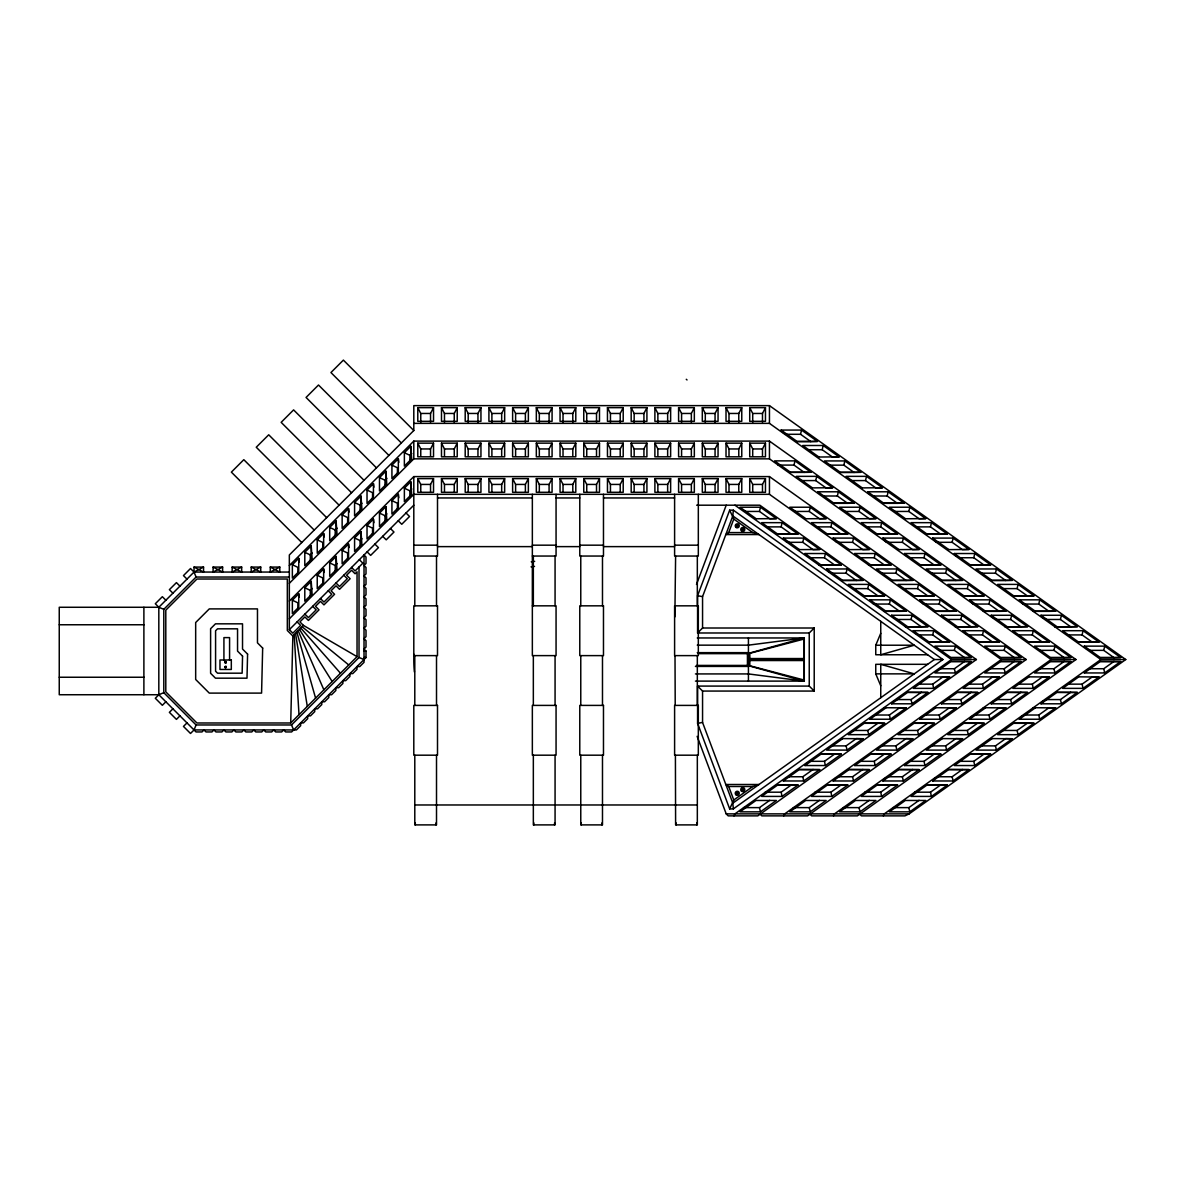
<?xml version="1.0" encoding="UTF-8"?>
<svg xmlns="http://www.w3.org/2000/svg" width="1185" height="1185" viewBox="0 0 1185 1185"><rect width="100%" height="100%" fill="white"/><g stroke="black" fill="none" stroke-linecap="round" stroke-linejoin="round"><path stroke-width="1.5" d="M290.71 722.983L292.858 636.004L303.449 625.413L357.04 656.653L290.71 722.983L196.917 722.983L165.796 691.862L165.796 610.142L196.917 579.021L287.333 579.021L287.333 630.494L292.858 636.004M697.58 632.983L702.557 628.006L702.557 596.618L732.819 515.934L733.337 510.172L729.664 510.172L697.58 595.714L697.58 632.983L809.237 632.983L814.213 628.006L814.213 691.062L702.557 691.062L697.58 686.085L697.58 723.354L729.664 808.896L733.337 808.896L942.919 659.541L733.337 510.172M760.429 507.224L776.382 518.6L769.732 518.763L759.481 511.446L760.429 507.224L740.018 507.224L755.971 518.6M801.504 430.066L817.457 441.427L810.807 441.59L800.556 434.288L801.504 430.066L781.093 430.066L783.448 432.88M810.91 472.252L804.26 472.4L794.009 465.098L794.957 460.876L774.546 460.876L790.499 472.252L810.91 472.252L794.957 460.876M798.038 534.035L791.387 534.198L781.137 526.881L782.085 522.659L761.674 522.659L777.627 534.035L798.038 534.035L782.085 522.659M823.16 445.501L839.113 456.862L832.462 457.025L822.212 449.722L823.16 445.501L802.749 445.501L818.702 456.862M816.687 476.355L832.64 487.731L825.989 487.894L815.739 480.577L816.687 476.355L796.276 476.355L812.229 487.731M810.214 507.224L826.167 518.6L819.516 518.763L809.266 511.446L810.214 507.224L789.803 507.224L805.756 518.6M803.741 538.094L819.694 549.47L813.043 549.633L802.793 542.315L803.741 538.094L783.329 538.094L786.855 542.315M860.769 472.297L854.118 472.459L843.868 465.157L844.816 460.935L824.404 460.935L840.358 472.297L860.769 472.297L844.816 460.935M838.343 491.79L854.296 503.166L847.645 503.329L837.395 496.011L838.343 491.79L817.931 491.79L820.287 494.604M847.823 534.035L841.172 534.198L830.922 526.881L831.87 522.659L811.458 522.659L827.411 534.035L847.823 534.035L831.87 522.659M825.397 553.528L841.35 564.904L834.699 565.067L824.449 557.75L825.397 553.528L804.985 553.528L807.34 556.343M866.472 476.355L882.425 487.731L875.774 487.894L865.524 480.577L866.472 476.355L846.06 476.355L862.013 487.731M859.999 507.224L875.952 518.6L869.301 518.763L859.051 511.446L859.999 507.224L839.587 507.224L855.54 518.6M853.526 538.094L869.479 549.47L862.828 549.633L852.578 542.315L853.526 538.094L833.114 538.094L836.654 542.315M847.053 568.963L863.006 580.339L856.355 580.502L846.105 573.184L847.053 568.963L826.641 568.963L828.996 571.777M888.128 491.79L904.081 503.166L897.43 503.329L887.18 496.011L888.128 491.79L867.716 491.79L870.071 494.604M897.608 534.035L890.957 534.198L880.707 526.881L881.655 522.659L861.243 522.659L877.196 534.035L897.608 534.035L881.655 522.659M875.182 553.528L891.135 564.904L884.484 565.067L874.234 557.75L875.182 553.528L854.77 553.528L857.125 556.343M884.662 595.774L878.011 595.922L867.761 588.619L868.709 584.398L848.297 584.398L864.25 595.774L884.662 595.774L868.709 584.398M909.784 507.224L925.737 518.6L919.086 518.763L908.836 511.446L909.784 507.224L889.372 507.224L905.325 518.6M903.311 538.094L919.264 549.47L912.613 549.633L902.363 542.315L903.311 538.094L882.899 538.094L886.439 542.315M912.805 580.339L906.14 580.502L895.89 573.184L896.838 568.963L876.426 568.963L892.394 580.339L912.805 580.339L896.838 568.963M890.365 599.832L906.332 611.208L899.667 611.356L889.417 604.054L890.365 599.832L869.953 599.832L873.493 604.054M947.393 534.035L940.742 534.198L930.492 526.881L931.44 522.659L911.028 522.659L926.996 534.035L947.393 534.035L931.44 522.659M924.967 553.528L940.934 564.904L934.269 565.067L924.019 557.75L924.967 553.528L904.555 553.528L906.91 556.343M934.461 595.774L927.796 595.922L917.546 588.619L918.494 584.398L898.082 584.398L914.05 595.774L934.461 595.774L918.494 584.398M912.02 615.267L927.988 626.643L921.337 626.791L911.072 619.488L912.02 615.267L891.609 615.267L893.964 618.081M953.096 538.094L969.063 549.47L962.398 549.633L952.147 542.315L953.096 538.094L932.684 538.094L936.224 542.315M962.59 580.339L955.939 580.502L945.674 573.184L946.622 568.963L926.211 568.963L942.179 580.339L962.59 580.339L946.622 568.963M940.164 599.832L956.117 611.208L949.466 611.356L939.201 604.054L940.164 599.832L919.753 599.832L923.278 604.054M933.691 630.701L949.644 642.077L942.993 642.226L932.728 634.923L933.691 630.701L913.279 630.701L915.635 633.516M974.766 553.528L990.719 564.904L984.068 565.067L973.803 557.75L974.766 553.528L954.355 553.528L956.695 556.343M984.246 595.774L977.595 595.922L967.33 588.619L968.293 584.398L947.881 584.398L963.835 595.774L984.246 595.774L968.293 584.398M961.82 615.267L977.773 626.643L971.122 626.791L960.857 619.488L961.82 615.267L941.408 615.267L943.764 618.081M971.3 657.512L964.649 657.66L954.384 650.358L955.347 646.136L934.935 646.136L950.888 657.512L971.3 657.512L955.347 646.136M1012.375 580.339L1005.724 580.502L995.459 573.184L996.422 568.963L976.01 568.963L991.963 580.339L1012.375 580.339L996.422 568.963M989.949 599.832L1005.902 611.208L999.251 611.356L988.986 604.054L989.949 599.832L969.537 599.832L973.063 604.054M983.476 630.701L999.429 642.077L992.778 642.226L982.513 634.923L983.476 630.701L963.064 630.701L965.419 633.516M1034.031 595.774L1027.38 595.922L1017.115 588.619L1018.078 584.398L997.666 584.398L1013.619 595.774L1034.031 595.774L1018.078 584.398M1011.605 615.267L1027.558 626.643L1020.907 626.791L1010.657 619.488L1011.605 615.267L991.193 615.267L993.548 618.081M1021.085 657.512L1014.434 657.66L1004.184 650.358L1005.132 646.136L984.72 646.136L1000.673 657.512L1021.085 657.512L1005.132 646.136M1039.734 599.832L1055.687 611.208L1049.036 611.356L1038.786 604.054L1039.734 599.832L1019.322 599.832L1022.848 604.054M1033.261 630.701L1049.214 642.077L1042.563 642.226L1032.313 634.923L1033.261 630.701L1012.849 630.701L1015.204 633.516M1061.39 615.267L1077.343 626.643L1070.692 626.791L1060.442 619.488L1061.39 615.267L1040.978 615.267L1043.333 618.081M1070.87 657.512L1064.219 657.66L1053.969 650.358L1054.917 646.136L1034.505 646.136L1050.458 657.512L1070.87 657.512L1054.917 646.136M1098.999 642.077L1092.348 642.226L1082.098 634.923L1083.046 630.701L1062.634 630.701L1078.587 642.077L1098.999 642.077L1083.046 630.701M1104.701 646.136L1120.654 657.512L1114.004 657.66L1103.753 650.358L1104.701 646.136L1084.29 646.136L1086.645 648.95M729.664 808.896L733.782 800.023L752.756 786.499L758.992 784.5L725.827 784.5L728.701 786.499L752.756 786.499M696.484 584.472L726.212 505.195M728.701 532.583L752.756 532.583L758.992 534.568L725.827 534.568L728.701 532.583L733.782 519.06L729.664 510.172M186.993 722.909L183.468 726.42L190.504 733.471L194.029 729.945L196.088 724.968L291.54 724.968L359.025 657.482L359.025 567.008M927.633 654.757L875.759 654.757L875.759 645.218L880.751 633.279M733.989 815.872L734.922 813.873L951.496 659.541L976.396 659.541L757.822 815.872L728.197 815.872L726.212 813.873L697.135 736.329M783.774 815.872L784.707 813.873L1001.281 659.541L1026.18 659.541L807.607 815.872L761.807 815.872L759.822 813.873M833.559 815.872L834.492 813.873L1051.065 659.541L1075.965 659.541L857.392 815.872L811.592 815.872L809.607 813.873M883.358 815.872L884.277 813.873L1100.85 659.541L1125.75 659.541L909.176 813.873L904.925 815.872L861.376 815.872L859.392 813.873M697.269 637.96L804.26 637.96L804.26 681.108L695.432 681.108M430.54 422.319L430.54 413.461L433.532 407.655L417.787 407.655L417.787 421.327L433.532 421.327L433.532 407.655M430.54 456.032L430.54 448.952L433.532 443.146L417.787 443.146L417.787 456.817L433.532 456.817L433.532 443.146M454.255 422.319L454.255 413.461L457.232 407.655L441.487 407.655L441.487 421.327L457.232 421.327L457.232 407.655M430.54 491.508L430.54 484.428L433.532 478.621L417.787 478.621L417.787 492.293L433.532 492.293L433.532 478.621M454.255 456.032L454.255 448.952L457.232 443.146L441.487 443.146L441.487 456.817L457.232 456.817L457.232 443.146M477.955 422.319L477.955 413.461L480.947 407.655L465.201 407.655L465.201 421.327L480.947 421.327L480.947 407.655M454.255 491.508L454.255 484.428L457.232 478.621L441.487 478.621L441.487 492.293L457.232 492.293L457.232 478.621M477.955 456.032L477.955 448.952L480.947 443.146L465.201 443.146L465.201 456.817L480.947 456.817L480.947 443.146M501.67 422.319L501.67 413.461L504.662 407.655L488.916 407.655L488.916 421.327L504.662 421.327L504.662 407.655M477.955 491.508L477.955 484.428L480.947 478.621L465.201 478.621L465.201 492.293L480.947 492.293L480.947 478.621M501.67 456.032L501.67 448.952L504.662 443.146L488.916 443.146L488.916 456.817L504.662 456.817L504.662 443.146M525.385 422.319L525.385 413.461L528.362 407.655L512.616 407.655L512.616 421.327L528.362 421.327L528.362 407.655M501.67 491.508L501.67 484.428L504.662 478.621L488.916 478.621L488.916 492.293L504.662 492.293L504.662 478.621M525.385 456.032L525.385 448.952L528.362 443.146L512.616 443.146L512.616 456.817L528.362 456.817L528.362 443.146M549.085 422.319L549.085 413.461L552.077 407.655L536.331 407.655L536.331 421.327L552.077 421.327L552.077 407.655M525.385 491.508L525.385 484.428L528.362 478.621L512.616 478.621L512.616 492.293L528.362 492.293L528.362 478.621M549.085 456.032L549.085 448.952L552.077 443.146L536.331 443.146L536.331 456.817L552.077 456.817L552.077 443.146M572.799 422.319L572.799 413.461L575.792 407.655L560.046 407.655L560.046 421.327L575.792 421.327L575.792 407.655M549.085 491.508L549.085 484.428L552.077 478.621L536.331 478.621L536.331 492.293L552.077 492.293L552.077 478.621M572.799 456.032L572.799 448.952L575.792 443.146L560.046 443.146L560.046 456.817L575.792 456.817L575.792 443.146M596.514 422.319L596.514 413.461L599.491 407.655L583.761 407.655L583.761 421.327L599.491 421.327L599.491 407.655M572.799 491.508L572.799 484.428L575.792 478.621L560.046 478.621L560.046 492.293L575.792 492.293L575.792 478.621M596.514 456.032L596.514 448.952L599.491 443.146L583.761 443.146L583.761 456.817L599.491 456.817L599.491 443.146M620.214 422.319L620.214 413.461L623.206 407.655L607.461 407.655L607.461 421.327L623.206 421.327L623.206 407.655M596.514 491.508L596.514 484.428L599.491 478.621L583.761 478.621L583.761 492.293L599.491 492.293L599.491 478.621M620.214 456.032L620.214 448.952L623.206 443.146L607.461 443.146L607.461 456.817L623.206 456.817L623.206 443.146M643.929 422.319L643.929 413.461L646.921 407.655L631.175 407.655L631.175 421.327L646.921 421.327L646.921 407.655M620.214 491.508L620.214 484.428L623.206 478.621L607.461 478.621L607.461 492.293L623.206 492.293L623.206 478.621M643.929 456.032L643.929 448.952L646.921 443.146L631.175 443.146L631.175 456.817L646.921 456.817L646.921 443.146M667.644 422.319L667.644 413.461L670.636 407.655L654.89 407.655L654.89 421.327L670.636 421.327L670.636 407.655M643.929 491.508L643.929 484.428L646.921 478.621L631.175 478.621L631.175 492.293L646.921 492.293L646.921 478.621M667.644 456.032L667.644 448.952L670.636 443.146L654.89 443.146L654.89 456.817L670.636 456.817L670.636 443.146M691.359 422.319L691.359 413.461L694.336 407.655L678.59 407.655L678.59 421.327L694.336 421.327L694.336 407.655M667.644 491.508L667.644 484.428L670.636 478.621L654.89 478.621L654.89 492.293L670.636 492.293L670.636 478.621M691.359 456.032L691.359 448.952L694.336 443.146L678.59 443.146L678.59 456.817L694.336 456.817L694.336 443.146M715.059 422.319L715.059 413.461L718.051 407.655L702.305 407.655L702.305 421.327L718.051 421.327L718.051 407.655M691.359 491.508L691.359 484.428L694.336 478.621L678.59 478.621L678.59 492.293L694.336 492.293L694.336 478.621M715.059 456.032L715.059 448.952L718.051 443.146L702.305 443.146L702.305 456.817L718.051 456.817L718.051 443.146M738.773 422.319L738.773 413.461L741.766 407.655L726.02 407.655L726.02 421.327L741.766 421.327L741.766 407.655M715.059 491.508L715.059 484.428L718.051 478.621L702.305 478.621L702.305 492.293L718.051 492.293L718.051 478.621M738.773 456.032L738.773 448.952L741.766 443.146L726.02 443.146L726.02 456.817L741.766 456.817L741.766 443.146M762.488 422.319L762.488 413.461L765.466 407.655L749.72 407.655L749.72 421.327L765.466 421.327L765.466 407.655M738.773 491.508L738.773 484.428L741.766 478.621L726.02 478.621L726.02 492.293L741.766 492.293L741.766 478.621M762.488 456.032L762.488 448.952L765.466 443.146L749.72 443.146L749.72 456.817L765.466 456.817L765.466 443.146M762.488 491.508L762.488 484.428L765.466 478.621L749.72 478.621L749.72 492.293L765.466 492.293L765.466 478.621M798.883 769.45L819.694 769.613L803.741 780.974L783.329 780.974L785.685 778.16M820.538 754.015L841.35 754.178L825.397 765.54L804.985 765.54L807.34 762.725M875.256 715.014L889.417 715.014L899.667 707.712L906.332 707.875L890.365 719.236L869.953 719.236L872.308 716.421M907.177 692.277L927.988 692.44L912.02 703.801L891.609 703.801L893.964 700.987M848.667 769.45L869.479 769.613L853.526 780.974L833.114 780.974L835.469 778.16M870.323 754.015L891.135 754.178L875.182 765.54L854.77 765.54L857.125 762.725M925.041 715.014L939.201 715.014L949.466 707.712L956.117 707.875L940.164 719.236L919.753 719.236L922.093 716.421M956.962 692.277L977.773 692.44L961.82 703.801L941.408 703.801L943.764 700.987M898.452 769.45L919.264 769.613L903.311 780.974L882.899 780.974L885.254 778.16M920.123 754.015L940.934 754.178L924.967 765.54L904.555 765.54L906.91 762.725M974.84 715.014L988.986 715.014L999.251 707.712L1005.902 707.875L989.949 719.236L969.537 719.236L971.893 716.421M1006.746 692.277L1027.558 692.44L1011.605 703.801L991.193 703.801L993.548 700.987M948.252 769.45L969.063 769.613L953.096 780.974L932.684 780.974L935.039 778.16M1024.625 715.014L1038.786 715.014L1049.036 707.712L1055.687 707.875L1039.734 719.236L1019.322 719.236L1021.677 716.421M1056.531 692.277L1077.343 692.44L1061.39 703.801L1040.978 703.801L1043.333 700.987M1099.843 661.408L1120.654 661.571L1104.701 672.947L1084.29 672.947L1086.645 670.132M196.088 577.036L163.797 609.327L163.797 692.677L158.82 694.736L59.25 694.736L59.25 607.268L158.82 607.268L194.029 572.059L203.553 567.082L203.553 572.059L194.029 567.082L194.029 572.059L196.088 577.036L289.333 577.036M1125.75 659.541L769.45 405.625L413.802 405.625L413.802 430.525L289.333 554.98L289.333 629.665L292.858 633.19L300.635 625.413L297.109 621.888M165.87 600.217L162.345 596.707L155.309 603.743L158.82 607.268L158.82 694.736L155.309 698.261L162.345 705.297L165.87 701.787M289.333 565.571L413.802 441.101L769.45 441.101L1075.965 659.541M298.753 558.328L298.753 571.703L292.354 578.117L292.354 564.727L298.753 558.328L299.242 561.897M311.211 545.885L311.211 559.261L304.797 565.66L304.797 552.284L311.211 545.885L312.188 559.764M323.653 533.428L323.653 546.818L317.239 553.217L317.239 539.842L323.653 533.428L324.142 537.012M336.096 520.985L336.096 534.361L329.697 540.775L329.697 527.399L336.096 520.985L337.073 534.865M348.538 508.543L348.538 521.918L342.139 528.317L342.139 514.942L348.538 508.543L349.042 512.113M360.995 496.085L360.995 509.476L354.582 515.875L354.582 502.499L360.995 496.085L361.973 509.98M373.438 483.643L373.438 497.019L367.024 503.432L367.024 490.057L373.438 483.643L373.927 487.213M385.88 471.2L385.88 484.576L379.481 490.99L379.481 477.599L385.88 471.2L386.858 485.08M398.338 458.758L398.338 472.134L391.924 478.533L391.924 465.157L398.338 458.758L398.827 462.328M410.78 446.301L410.78 459.691L404.366 466.09L404.366 452.714L410.78 446.301L411.758 460.195M310.307 561.646L310.307 554.906L312.188 553.025M335.207 536.746L335.207 530.006L337.073 528.14M360.092 511.861L360.092 505.121L361.973 503.24M384.992 486.961L384.992 480.221L386.858 478.34M409.877 462.061L409.877 455.336L411.758 453.455M289.333 583.316L413.802 458.847L769.45 458.847L1051.065 659.541M172.906 708.823L169.381 712.348L176.432 719.384L179.942 715.858M289.333 601.047L413.802 476.592L769.45 476.592L1026.18 659.541M298.753 593.803L298.753 607.179L292.354 613.593L292.354 600.217L298.753 593.803L299.242 597.373M311.211 581.361L311.211 594.737L304.797 601.15L304.797 587.76L311.211 581.361L312.188 595.24M323.653 568.918L323.653 582.294L317.239 588.693L317.239 575.317L323.653 568.918L324.142 572.488M336.096 556.461L336.096 569.852L329.697 576.251L329.697 562.875L336.096 556.461L337.073 570.355M348.538 544.019L348.538 557.394L342.139 563.808L342.139 550.433L348.538 544.019L349.042 547.588M360.995 531.576L360.995 544.952L354.582 551.351L354.582 537.975L360.995 531.576L361.973 545.456M373.438 519.134L373.438 532.509L367.024 538.908L367.024 525.533L373.438 519.134L373.927 522.703M385.88 506.676L385.88 520.052L379.481 526.466L379.481 513.09L385.88 506.676L386.858 520.57M398.338 494.234L398.338 507.61L391.924 514.023L391.924 500.633L398.338 494.234L398.827 497.804M410.78 481.791L410.78 495.167L404.366 501.566L404.366 488.19L410.78 481.791L411.758 495.671M310.307 597.121L310.307 590.382L312.188 588.501M335.207 572.222L335.207 565.497L337.073 563.616M360.092 547.337L360.092 540.597L361.973 538.716M384.992 522.437L384.992 515.697L386.858 513.831M409.877 497.552L409.877 490.812L411.758 488.931M289.333 618.792L413.802 494.323L769.45 494.323L1001.281 659.541M289.333 629.665L413.802 505.195M194.029 729.945L296.413 729.945L300.649 725.724L300.649 722.909L303.464 722.909L307.685 718.688L307.685 715.858L310.5 715.858L314.721 711.637L314.721 708.823L317.536 708.823L321.772 704.601L321.772 701.787L324.586 701.787L328.808 697.565L328.808 694.736L331.622 694.736L335.844 690.514L335.844 687.7L338.658 687.7L342.895 683.478L342.895 680.664L345.709 680.664L349.93 676.442L349.93 673.613L352.745 673.613L356.966 669.392L356.966 666.577L359.781 666.577L364.017 662.356L364.017 554.98L366.002 556.98L366.002 563.453L364.017 565.438L366.002 567.437L366.002 573.91L364.017 575.895L366.002 577.88L366.002 584.353L364.017 586.353L366.002 588.338L366.002 594.811L364.017 596.81L366.002 598.795L366.002 605.268L364.017 607.268L366.002 609.253L366.002 615.726L364.017 617.711L366.002 619.711L366.002 626.184L364.017 628.168L366.002 630.168L366.002 636.641L364.017 638.626L366.002 640.626L366.002 647.084L364.017 649.084L366.002 651.069L366.002 657.542L291.614 731.945L285.629 731.945L283.645 729.945L281.66 731.945L275.675 731.945L273.691 729.945L271.691 731.945L265.721 731.945L263.737 729.945L261.737 731.945L255.767 731.945L253.768 729.945L251.783 731.945L245.813 731.945L243.814 729.945L241.829 731.945L235.845 731.945L233.86 729.945L231.86 731.945L225.891 731.945L223.906 729.945L221.906 731.945L215.937 731.945L213.937 729.945L211.952 731.945L205.983 731.945L203.983 729.945L201.998 731.945L196.014 731.945L158.82 694.736M698.217 653.646L747.439 653.646L804.26 637.96L804.26 681.108L748.431 673.924L695.432 673.924M695.432 666.414L748.431 666.414L749.705 665.644L749.705 660.534L748.431 659.541L749.705 658.549L749.705 653.439L748.431 652.654L697.269 652.654M733.337 808.896L732.819 803.149L934.343 659.541L942.919 659.541M783.329 780.974L799.283 769.613L819.694 769.613M804.985 765.54L820.938 754.178L841.35 754.178M842.594 738.744L826.641 750.105L847.053 750.105L863.006 738.744L856.355 738.581L846.105 745.883L831.944 745.883M869.953 719.236L885.921 707.875M891.609 703.801L907.577 692.44L927.988 692.44M929.233 677.005L913.279 688.366L933.691 688.366L949.644 677.005L942.993 676.842L932.728 684.145L918.568 684.145M743.543 807.622L759.481 807.622L769.732 800.319M765.199 792.187L781.137 792.187L791.387 784.885L798.038 785.048L782.085 796.409L761.674 796.409L777.627 785.048L798.038 785.048M788.632 776.753L802.793 776.753L813.043 769.45M810.288 761.318L824.449 761.318L834.699 754.015M853.6 730.449L867.761 730.449L878.011 723.146L884.662 723.309L868.709 734.67L848.297 734.67L864.25 723.309L884.662 723.309M896.912 699.58L911.072 699.58L921.337 692.277M940.238 668.725L954.384 668.725L964.649 661.408L971.3 661.571L955.347 672.947L934.935 672.947L950.888 661.571L971.3 661.571M760.429 811.844L776.382 800.467L755.971 800.467L740.018 811.844L760.429 811.844L759.481 807.622M833.114 780.974L849.067 769.613L869.479 769.613M854.77 765.54L870.723 754.178L891.135 754.178M892.394 738.744L876.426 750.105L896.838 750.105L912.805 738.744L906.14 738.581L895.89 745.883L881.729 745.883M919.753 719.236L935.706 707.875M941.408 703.801L957.362 692.44L977.773 692.44M979.017 677.005L963.064 688.366L983.476 688.366L999.429 677.005L992.778 676.842L982.513 684.145L968.367 684.145M793.328 807.622L809.266 807.622L819.516 800.319M814.984 792.187L830.922 792.187L841.172 784.885L847.823 785.048L831.87 796.409L811.458 796.409L827.411 785.048L847.823 785.048M838.417 776.753L852.578 776.753L862.828 769.45M860.073 761.318L874.234 761.318L884.484 754.015M903.385 730.449L917.546 730.449L927.796 723.146L934.461 723.309L918.494 734.67L898.082 734.67L914.05 723.309L934.461 723.309M946.697 699.58L960.857 699.58L971.122 692.277M990.023 668.725L1004.184 668.725L1014.434 661.408L1021.085 661.571L1005.132 672.947L984.72 672.947L1000.673 661.571L1021.085 661.571M810.214 811.844L826.167 800.467L805.756 800.467L789.803 811.844L810.214 811.844L809.266 807.622M882.899 780.974L898.852 769.613L919.264 769.613M904.555 765.54L920.523 754.178L940.934 754.178M942.179 738.744L926.211 750.105L946.622 750.105L962.59 738.744L955.939 738.581L945.674 745.883L931.514 745.883M969.537 719.236L985.49 707.875M991.193 703.801L1007.146 692.44L1027.558 692.44M1028.802 677.005L1012.849 688.366L1033.261 688.366L1049.214 677.005L1042.563 676.842L1032.313 684.145L1018.152 684.145M843.113 807.622L859.051 807.622L869.301 800.319M864.783 792.187L880.707 792.187L890.957 784.885L897.608 785.048L881.655 796.409L861.243 796.409L877.196 785.048L897.608 785.048M888.202 776.753L902.363 776.753L912.613 769.45M909.858 761.318L924.019 761.318L934.269 754.015M953.17 730.449L967.33 730.449L977.595 723.146L984.246 723.309L968.293 734.67L947.881 734.67L963.835 723.309L984.246 723.309M996.496 699.58L1010.657 699.58L1020.907 692.277M1039.808 668.725L1053.969 668.725L1064.219 661.408L1070.87 661.571L1054.917 672.947L1034.505 672.947L1050.458 661.571L1070.87 661.571M859.999 811.844L875.952 800.467L855.54 800.467L839.587 811.844L859.999 811.844L859.051 807.622M932.684 780.974L948.652 769.613L969.063 769.613M991.963 738.744L976.01 750.105L996.422 750.105L1012.375 738.744L1005.724 738.581L995.459 745.883L981.298 745.883M1019.322 719.236L1035.275 707.875M1040.978 703.801L1056.931 692.44L1077.343 692.44M1078.587 677.005L1062.634 688.366L1083.046 688.366L1098.999 677.005L1092.348 676.842L1082.098 684.145L1067.937 684.145M1084.29 672.947L1100.243 661.571L1120.654 661.571M892.912 807.622L908.836 807.622L919.086 800.319M914.568 792.187L930.492 792.187L940.742 784.885L947.393 785.048L931.44 796.409L911.028 796.409L926.996 785.048L947.393 785.048M937.987 776.753L952.147 776.753L962.398 769.45M959.643 761.318L973.803 761.318L984.068 754.015L990.719 754.178L974.766 765.54L954.355 765.54L970.308 754.178L990.719 754.178M1002.969 730.449L1017.115 730.449L1027.38 723.146L1034.031 723.309L1018.078 734.67L997.666 734.67L1013.619 723.309L1034.031 723.309M1046.281 699.58L1060.442 699.58L1070.692 692.277M1089.593 668.725L1103.753 668.725L1114.004 661.408M909.784 811.844L925.737 800.467L905.325 800.467L889.372 811.844L909.784 811.844L908.836 807.622M222.617 567.082L213.093 572.059L213.093 567.082L222.617 567.082L222.617 572.059L213.093 567.082M241.681 567.082L232.156 572.059L232.156 567.082L241.681 567.082L241.681 572.059L232.156 567.082M260.744 567.082L251.205 572.059L251.205 567.082L260.744 567.082L260.744 572.059L251.205 567.082M279.793 567.082L270.269 572.059L270.269 567.082L279.793 567.082L279.793 572.059L270.269 567.082M803.652 658.549L749.364 658.549L749.364 653.439L803.326 639.233M697.58 723.354L702.557 722.45L732.819 803.149M531.25 561.794L534.672 561.349M531.043 566.845L534.524 566.386M804.26 637.96L748.431 645.158L697.269 645.158M927.988 626.643L905.399 626.791L921.337 626.791M977.773 626.643L955.184 626.791L971.122 626.791M1027.558 626.643L1004.969 626.791L1020.907 626.791M1077.343 626.643L1054.769 626.791L1070.692 626.791M675.006 655.616L675.213 705.401M675.406 755.186L675.613 824.893L697.328 824.893L697.328 755.186M417.787 407.655L420.764 413.461L430.54 413.461M441.487 407.655L444.479 413.461L454.255 413.461M465.201 407.655L468.193 413.461L477.955 413.461M488.916 407.655L491.893 413.461L501.67 413.461M512.616 407.655L515.608 413.461L525.385 413.461M536.331 407.655L539.323 413.461L549.085 413.461M560.046 407.655L563.023 413.461L572.799 413.461M583.761 407.655L586.738 413.461L596.514 413.461M607.461 407.655L610.453 413.461L620.214 413.461M631.175 407.655L634.168 413.461L643.929 413.461M654.89 407.655L657.868 413.461L667.644 413.461M678.59 407.655L681.582 413.461L691.359 413.461M702.305 407.655L705.297 413.461L715.059 413.461M726.02 407.655L728.997 413.461L738.773 413.461M749.72 407.655L752.712 413.461L762.488 413.461M413.802 423.371L769.45 423.371L1100.85 659.541M784.618 434.288L800.556 434.288M817.457 441.427L797.046 441.427L781.093 430.066M796.646 441.59L810.807 441.59M417.787 443.146L420.764 448.952L430.54 448.952M441.487 443.146L444.479 448.952L454.255 448.952M465.201 443.146L468.193 448.952L477.955 448.952M488.916 443.146L491.893 448.952L501.67 448.952M512.616 443.146L515.608 448.952L525.385 448.952M536.331 443.146L539.323 448.952L549.085 448.952M560.046 443.146L563.023 448.952L572.799 448.952M583.761 443.146L586.738 448.952L596.514 448.952M607.461 443.146L610.453 448.952L620.214 448.952M631.175 443.146L634.168 448.952L643.929 448.952M654.89 443.146L657.868 448.952L667.644 448.952M678.59 443.146L681.582 448.952L691.359 448.952M702.305 443.146L705.297 448.952L715.059 448.952M726.02 443.146L728.997 448.952L738.773 448.952M749.72 443.146L752.712 448.952L762.488 448.952M808.051 449.722L822.212 449.722M818.302 457.025L839.113 456.862M778.071 465.098L794.009 465.098M829.707 465.157L843.868 465.157M790.099 472.4L804.26 472.4M839.958 472.459L854.118 472.459M801.578 480.577L815.739 480.577M851.363 480.577L865.524 480.577M417.787 478.621L420.764 484.428L430.54 484.428M441.487 478.621L444.479 484.428L454.255 484.428M465.201 478.621L468.193 484.428L477.955 484.428M488.916 478.621L491.893 484.428L501.67 484.428M512.616 478.621L515.608 484.428L525.385 484.428M536.331 478.621L539.323 484.428L549.085 484.428M560.046 478.621L563.023 484.428L572.799 484.428M583.761 478.621L586.738 484.428L596.514 484.428M607.461 478.621L610.453 484.428L620.214 484.428M631.175 478.621L634.168 484.428L643.929 484.428M654.89 478.621L657.868 484.428L667.644 484.428M678.59 478.621L681.582 484.428L691.359 484.428M702.305 478.621L705.297 484.428L715.059 484.428M726.02 478.621L728.997 484.428L738.773 484.428M749.72 478.621L752.712 484.428L762.488 484.428M811.829 487.894L832.64 487.731M861.613 487.894L882.425 487.731M823.234 496.011L837.395 496.011M873.019 496.011L887.18 496.011M437.502 497.952L532.346 497.952M556.061 497.952L579.776 497.952M603.476 497.952L674.606 497.952M854.296 503.166L833.885 503.166L817.931 491.79M904.081 503.166L883.669 503.166L867.716 491.79M833.485 503.329L847.645 503.329M883.269 503.329L897.43 503.329M696.632 505.195L759.822 505.195L976.396 659.541M745.321 511.446L759.481 511.446M795.105 511.446L809.266 511.446M844.89 511.446L859.051 511.446M894.675 511.446L908.836 511.446M755.571 518.763L776.382 518.6M805.356 518.763L826.167 518.6M855.14 518.763L875.952 518.6M904.925 518.763L925.737 518.6M766.976 526.881L781.137 526.881M816.761 526.881L830.922 526.881M866.546 526.881L880.707 526.881M916.331 526.881L930.492 526.881M777.227 534.198L791.387 534.198M827.012 534.198L841.172 534.198M876.796 534.198L890.957 534.198M926.581 534.198L940.742 534.198M788.632 542.315L802.793 542.315M838.417 542.315L852.578 542.315M888.202 542.315L902.363 542.315M937.987 542.315L952.147 542.315M413.802 545.174L437.502 545.174M532.346 545.174L556.061 545.174M579.776 545.174L603.476 545.174M674.606 545.174L698.32 545.174M437.502 546.626L532.346 546.626M556.061 546.626L579.776 546.626M603.476 546.626L674.606 546.626M798.883 549.633L819.694 549.47M848.667 549.633L869.479 549.47M898.452 549.633L919.264 549.47M948.252 549.633L969.063 549.47M532.346 556.046L556.061 556.046L556.061 494.323M810.288 557.75L824.449 557.75M860.073 557.75L874.234 557.75M909.858 557.75L924.019 557.75M959.643 557.75L973.803 557.75M841.35 564.904L820.938 564.904L804.985 553.528M891.135 564.904L870.723 564.904L854.77 553.528M940.934 564.904L920.523 564.904L904.555 553.528M990.719 564.904L970.308 564.904L954.355 553.528M818.776 565.067L834.699 565.067M868.561 565.067L884.484 565.067M920.123 565.067L934.269 565.067M969.908 565.067L984.068 565.067M194.029 567.082L203.553 567.082M289.333 572.059L194.029 572.059L190.504 568.533L183.468 575.584L186.993 579.095M831.944 573.184L846.105 573.184M881.729 573.184L895.89 573.184M931.514 573.184L945.674 573.184M981.298 573.184L995.459 573.184M863.006 580.339L842.594 580.339L826.641 568.963M842.194 580.502L856.355 580.502M891.979 580.502L906.14 580.502M941.779 580.502L955.939 580.502M991.564 580.502L1005.724 580.502M853.6 588.619L867.761 588.619M903.385 588.619L917.546 588.619M953.17 588.619L967.33 588.619M1002.969 588.619L1017.115 588.619M863.85 595.922L878.011 595.922M913.65 595.922L927.796 595.922M963.435 595.922L977.595 595.922M1013.219 595.922L1027.38 595.922M875.256 604.054L889.417 604.054M925.041 604.054L939.201 604.054M974.84 604.054L988.986 604.054M1024.625 604.054L1038.786 604.054M532.346 605.831L556.061 605.831L556.061 655.616L532.346 655.616L532.346 494.323M906.332 611.208L885.921 611.208L869.953 599.832M956.117 611.208L935.706 611.208L919.753 599.832M1005.902 611.208L985.49 611.208L969.537 599.832M1055.687 611.208L1035.275 611.208L1019.322 599.832M883.743 611.356L899.667 611.356M933.528 611.356L949.466 611.356M983.313 611.356L999.251 611.356M1033.098 611.356L1049.036 611.356M896.912 619.488L911.072 619.488M946.697 619.488L960.857 619.488M996.496 619.488L1010.657 619.488M1046.281 619.488L1060.442 619.488M59.25 624.762L144.066 624.762M702.557 628.006L814.213 628.006M918.568 634.923L932.728 634.923M968.367 634.923L982.513 634.923M1018.152 634.923L1032.313 634.923M1067.937 634.923L1082.098 634.923M949.644 642.077L929.233 642.077L913.279 630.701M999.429 642.077L979.017 642.077L963.064 630.701M1049.214 642.077L1028.802 642.077L1012.849 630.701M928.833 642.226L942.993 642.226M978.617 642.226L992.778 642.226M1028.402 642.226L1042.563 642.226M1078.187 642.226L1092.348 642.226M875.759 645.218L914.242 645.218L880.751 654.757L880.751 621.34M940.238 650.358L954.384 650.358M990.023 650.358L1004.184 650.358M1039.808 650.358L1053.969 650.358M1089.593 650.358L1103.753 650.358M364.017 651.069L366.002 651.069M1120.654 657.512L1100.243 657.512L1084.29 646.136M364.017 657.542L366.002 657.542M950.488 657.66L964.649 657.66M1000.273 657.66L1014.434 657.66M1050.058 657.66L1064.219 657.66M1099.843 657.66L1114.004 657.66M748.431 659.541L804.26 659.541M803.652 660.534L749.364 660.534L749.364 665.644L803.326 679.834M950.488 661.408L964.649 661.408M1000.273 661.408L1014.434 661.408M1050.058 661.408L1064.219 661.408M927.633 664.311L875.759 664.311L875.759 673.865L880.751 685.789M696.395 665.422L747.439 665.422L804.26 681.108M875.759 673.865L914.242 673.865L880.751 664.311L880.751 697.728M928.833 676.842L949.644 677.005M978.617 676.842L999.429 677.005M1028.402 676.842L1049.214 677.005M1078.187 676.842L1098.999 677.005M59.25 677.242L144.066 677.242M697.58 686.085L809.237 686.085L814.213 691.062M883.743 707.712L906.332 707.875M933.528 707.712L956.117 707.875M983.313 707.712L1005.902 707.875M1033.098 707.712L1055.687 707.875M863.85 723.146L878.011 723.146M913.65 723.146L927.796 723.146M963.435 723.146L977.595 723.146M1013.219 723.146L1027.38 723.146M842.194 738.581L863.006 738.744M891.979 738.581L912.805 738.744M941.779 738.581L962.59 738.744M991.564 738.581L1012.375 738.744M969.908 754.015L984.068 754.015M777.227 784.885L791.387 784.885M827.012 784.885L841.172 784.885M876.796 784.885L890.957 784.885M926.581 784.885L940.742 784.885M414.794 804.971L697.328 804.971M726.212 813.873L909.176 813.873M697.58 595.714L702.557 596.618M359.025 657.482L364.017 659.541M158.82 607.268L163.797 609.327M404.366 452.714L409.877 455.336M391.924 465.157L397.434 467.779L397.434 474.518M404.366 488.19L409.877 490.812M379.481 477.599L384.992 480.221M391.924 500.633L397.434 503.255L397.434 509.994M367.024 490.057L372.549 492.664L372.549 499.403M379.481 513.09L384.992 515.697M354.582 502.499L360.092 505.121M367.024 525.533L372.549 528.154L372.549 534.894M342.139 514.942L347.649 517.564L347.649 524.303M354.582 537.975L360.092 540.597M329.697 527.399L335.207 530.006M342.139 550.433L347.649 553.039L347.649 559.779M317.239 539.842L322.75 542.449L322.75 549.188M329.697 562.875L335.207 565.497M304.797 552.284L310.307 554.906M317.239 575.317L322.75 577.939L322.75 584.679M292.354 564.727L297.865 567.348L297.865 574.088M304.797 587.76L310.307 590.382M292.354 600.217L297.865 602.824L297.865 609.564M932.684 538.094L948.652 549.47M1040.978 615.267L1056.931 626.643M882.899 538.094L898.852 549.47M991.193 615.267L1007.146 626.643M833.114 538.094L849.067 549.47M941.408 615.267L957.362 626.643M783.329 538.094L799.283 549.47M891.609 615.267L907.577 626.643M734.922 505.195L951.496 659.541M732.819 515.934L934.343 659.541M733.782 519.06L752.756 532.583M302.116 626.732L348.745 664.948M686.278 379.289L687.033 379.941M413.802 430.525L343.383 360.107L330.941 372.549L401.345 442.968M388.902 455.41L318.498 385.007L306.056 397.449L376.46 467.853M406.025 512.972L409.536 516.497L401.759 524.274L398.234 520.763M364.017 480.31L293.599 409.892L281.156 422.349L351.56 492.753M390.458 528.54L393.983 532.05L386.206 539.842L382.681 536.316M339.117 505.195L268.714 434.791L256.256 447.234L326.675 517.652M374.904 544.093L378.43 547.618L370.638 555.395L367.128 551.869M359.336 559.646L362.862 563.171L355.085 570.948L351.56 567.437M314.218 530.095L243.814 459.676L231.371 472.134L301.775 542.537M343.783 575.214L347.309 578.724L339.532 586.516L336.007 582.99M328.23 590.767L331.741 594.292L323.964 602.069L320.454 598.543M312.662 606.335L316.188 609.845L308.411 617.622L304.886 614.111M303.449 625.413L299.923 621.888L304.886 616.926L308.411 620.451L319.002 609.845L315.491 606.335L320.454 601.358L323.964 604.883L334.57 594.292L331.045 590.767L336.007 585.805L339.532 589.33L350.123 578.724L346.598 575.214L351.56 570.252L355.085 573.762L357.04 571.807L357.04 656.653M179.942 586.145L176.432 582.62L169.381 589.656L172.906 593.181M163.797 692.677L196.088 724.968M300.797 628.05L340.465 673.228M299.479 629.383L332.17 681.523M298.146 630.701L323.875 689.818M291.54 724.968L293.599 729.945M728.701 786.499L733.782 800.023M296.828 632.035L315.58 698.098M1103.753 668.725L1104.701 672.947M1082.098 684.145L1083.046 688.366M1053.969 668.725L1054.917 672.947M1060.442 699.58L1061.39 703.801M1032.313 684.145L1033.261 688.366M1038.786 715.014L1039.734 719.236M1004.184 668.725L1005.132 672.947M1010.657 699.58L1011.605 703.801M1017.115 730.449L1018.078 734.67M982.513 684.145L983.476 688.366M988.986 715.014L989.949 719.236M995.459 745.883L996.422 750.105M954.384 668.725L955.347 672.947M960.857 699.58L961.82 703.801M967.33 730.449L968.293 734.67M973.803 761.318L974.766 765.54M932.728 684.145L933.691 688.366M939.201 715.014L940.164 719.236M945.674 745.883L946.622 750.105M952.147 776.753L953.096 780.974M911.072 699.58L912.02 703.801M917.546 730.449L918.494 734.67M924.019 761.318L924.967 765.54M930.492 792.187L931.44 796.409M889.417 715.014L890.365 719.236M895.89 745.883L896.838 750.105M902.363 776.753L903.311 780.974M867.761 730.449L868.709 734.67M874.234 761.318L875.182 765.54M880.707 792.187L881.655 796.409M846.105 745.883L847.053 750.105M852.578 776.753L853.526 780.974M824.449 761.318L825.397 765.54M830.922 792.187L831.87 796.409M802.793 776.753L803.741 780.974M781.137 792.187L782.085 796.409M295.495 633.353L307.3 706.393M294.176 634.671L299.005 714.688M674.857 616.896L675.613 556.046M809.237 632.983L809.237 686.085M769.45 405.625L769.45 423.371M769.45 441.101L769.45 458.847M769.45 476.592L769.45 494.323M752.712 413.461L752.712 422.319M752.712 448.952L752.712 456.032M752.712 484.428L752.712 491.508M748.431 637.96L748.431 681.108M747.439 653.646L747.439 665.422M728.997 413.461L728.997 422.319M728.997 448.952L728.997 456.032M728.997 484.428L728.997 491.508M705.297 413.461L705.297 422.319M705.297 448.952L705.297 456.032M705.297 484.428L705.297 491.508M702.557 691.062L702.557 722.45M698.32 494.323L698.32 556.046L674.606 556.046L674.606 494.323M697.328 556.046L697.328 605.831M697.328 655.616L697.328 705.401M696.824 822.894L696.824 824.893M681.582 413.461L681.582 422.319M681.582 448.952L681.582 456.032M681.582 484.428L681.582 491.508M676.102 822.894L676.102 824.893M657.868 413.461L657.868 422.319M657.868 448.952L657.868 456.032M657.868 484.428L657.868 491.508M634.168 413.461L634.168 422.319M634.168 448.952L634.168 456.032M634.168 484.428L634.168 491.508M610.453 413.461L610.453 422.319M610.453 448.952L610.453 456.032M610.453 484.428L610.453 491.508M603.476 494.323L603.476 556.046L579.776 556.046L579.776 494.323M602.484 556.046L602.484 605.831M602.484 655.616L602.484 705.401M602.484 755.186L602.484 824.893L580.768 824.893L580.768 755.186M601.98 822.894L601.98 824.893M586.738 413.461L586.738 422.319M586.738 448.952L586.738 456.032M586.738 484.428L586.738 491.508M581.257 822.894L581.257 824.893M580.768 556.046L580.768 605.831M580.768 655.616L580.768 705.401M563.023 413.461L563.023 422.319M563.023 448.952L563.023 456.032M563.023 484.428L563.023 491.508M555.069 556.046L555.069 605.831M555.069 655.616L555.069 705.401M555.069 755.186L555.069 824.893L533.339 824.893L533.339 755.186M554.565 822.894L554.565 824.893M539.323 413.461L539.323 422.319M539.323 448.952L539.323 456.032M539.323 484.428L539.323 491.508M533.842 822.894L533.842 824.893M533.339 556.046L533.339 605.831M533.339 655.616L533.339 705.401M515.608 413.461L515.608 422.319M515.608 448.952L515.608 456.032M515.608 484.428L515.608 491.508M491.893 413.461L491.893 422.319M491.893 448.952L491.893 456.032M491.893 484.428L491.893 491.508M468.193 413.461L468.193 422.319M468.193 448.952L468.193 456.032M468.193 484.428L468.193 491.508M444.479 413.461L444.479 422.319M444.479 448.952L444.479 456.032M444.479 484.428L444.479 491.508M437.502 494.323L437.502 556.046L413.802 556.046L413.802 476.592M436.51 556.046L436.51 605.831M436.51 655.616L436.51 705.401M436.51 755.186L436.51 824.893L414.794 824.893L414.794 755.186M436.021 822.894L436.021 824.893M420.764 413.461L420.764 422.319M420.764 448.952L420.764 456.032M420.764 484.428L420.764 491.508M415.298 822.894L415.298 824.893M414.794 556.046L414.794 605.831M414.794 655.616L414.794 705.401M413.802 441.101L413.802 458.847M229.579 659.986L229.579 637.604L223.921 637.604L223.921 659.986M143.889 607.268L143.889 694.736M414.394 671.984A129.446 129.446 0 0 1 413.906 654.224M242.555 656.12L242.14 673.184L217.536 673.184L215.581 671.228L215.581 630.775L217.536 628.82L237.548 628.82L237.548 651.113L242.555 656.12M247.591 654.105L246.998 678.175L215.477 678.175L210.604 673.302L210.604 628.702L215.477 623.828L242.525 623.828L242.525 649.054L247.591 654.105M262.67 648.077L261.574 693.106L209.286 693.106L195.673 679.479L195.673 622.525L209.286 608.897L257.471 608.897L257.471 642.862L262.67 648.077M736.285 793.046C737.677 796.779 739.099 790.217 736.285 793.046M741.81 789.388C743.202 793.121 744.624 786.559 741.81 789.388M224.676 662.104C225.891 665.911 227.638 659.423 224.676 662.104M224.676 666.829C225.891 670.636 227.638 664.148 224.676 666.829M225.15 662.237L226.113 662.489L225.15 662.237M225.15 666.962L226.068 667.348L225.209 666.844M736.3 525.518C737.337 529.369 739.396 522.985 736.3 525.518M741.825 529.177C742.862 533.028 744.906 526.629 741.825 529.177M437.502 605.831L413.802 605.831L413.802 655.616L437.502 655.616L437.502 605.831M603.476 605.831L579.776 605.831L579.776 655.616L603.476 655.616L603.476 605.831M698.32 605.831L674.606 605.831L674.606 655.616L698.32 655.616L698.32 605.831M231.312 659.986L219.966 659.986L219.966 669.466L231.312 669.466L231.312 659.986M437.502 705.401L413.802 705.401L413.802 755.186L437.502 755.186L437.502 705.401M556.061 705.401L532.346 705.401L532.346 755.186L556.061 755.186L556.061 705.401M603.476 705.401L579.776 705.401L579.776 755.186L603.476 755.186L603.476 705.401M698.32 705.401L674.606 705.401L674.606 755.186L698.32 755.186L698.32 705.401M741.692 531.147A1.985 1.985 0 0 0 744.773 529.577A1.985 1.985 0 0 0 741.869 527.71A1.985 1.985 0 0 0 741.692 531.147M741.44 791.076A1.985 1.985 0 0 0 744.728 790.025A1.985 1.985 0 0 0 742.165 787.699A1.985 1.985 0 0 0 741.44 791.076M735.915 794.735A1.985 1.985 0 0 0 739.203 793.683A1.985 1.985 0 0 0 736.64 791.358A1.985 1.985 0 0 0 735.915 794.735M736.181 527.488A1.985 1.985 0 0 0 739.247 525.918A1.985 1.985 0 0 0 736.344 524.051A1.985 1.985 0 0 0 736.181 527.488"/></g></svg>
